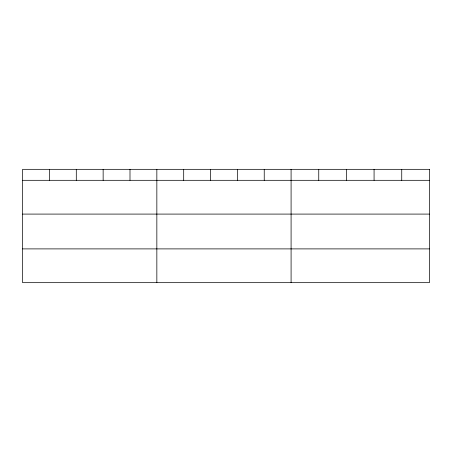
<?xml version="1.0" encoding="UTF-8"?>
<svg xmlns="http://www.w3.org/2000/svg" width="452" height="452" viewBox="0 0 452 452"><rect width="100%" height="100%" fill="white"/><g stroke="black" fill="none" stroke-linecap="round" stroke-linejoin="round"><path stroke-width="0.68" d="M22.6 180.314L429.4 180.314M22.6 214.09L429.4 214.09M22.6 248.894L429.4 248.894M401.738 169.33L401.738 180.314M374.075 169.33L374.075 180.314M346.413 169.33L346.413 180.314M318.75 169.33L318.75 180.314M291.088 169.33L291.088 282.669M264.239 169.33L264.239 180.314M237.39 169.33L237.39 180.314M210.542 169.33L210.542 180.314M183.693 169.33L183.693 180.314M156.844 169.33L156.844 282.669M129.995 169.33L129.995 180.314M103.146 169.33L103.146 180.314M76.298 169.33L76.298 180.314M49.449 169.33L49.449 180.314M429.4 169.33L22.6 169.33L22.6 282.669L429.4 282.669L429.4 169.33"/></g></svg>
